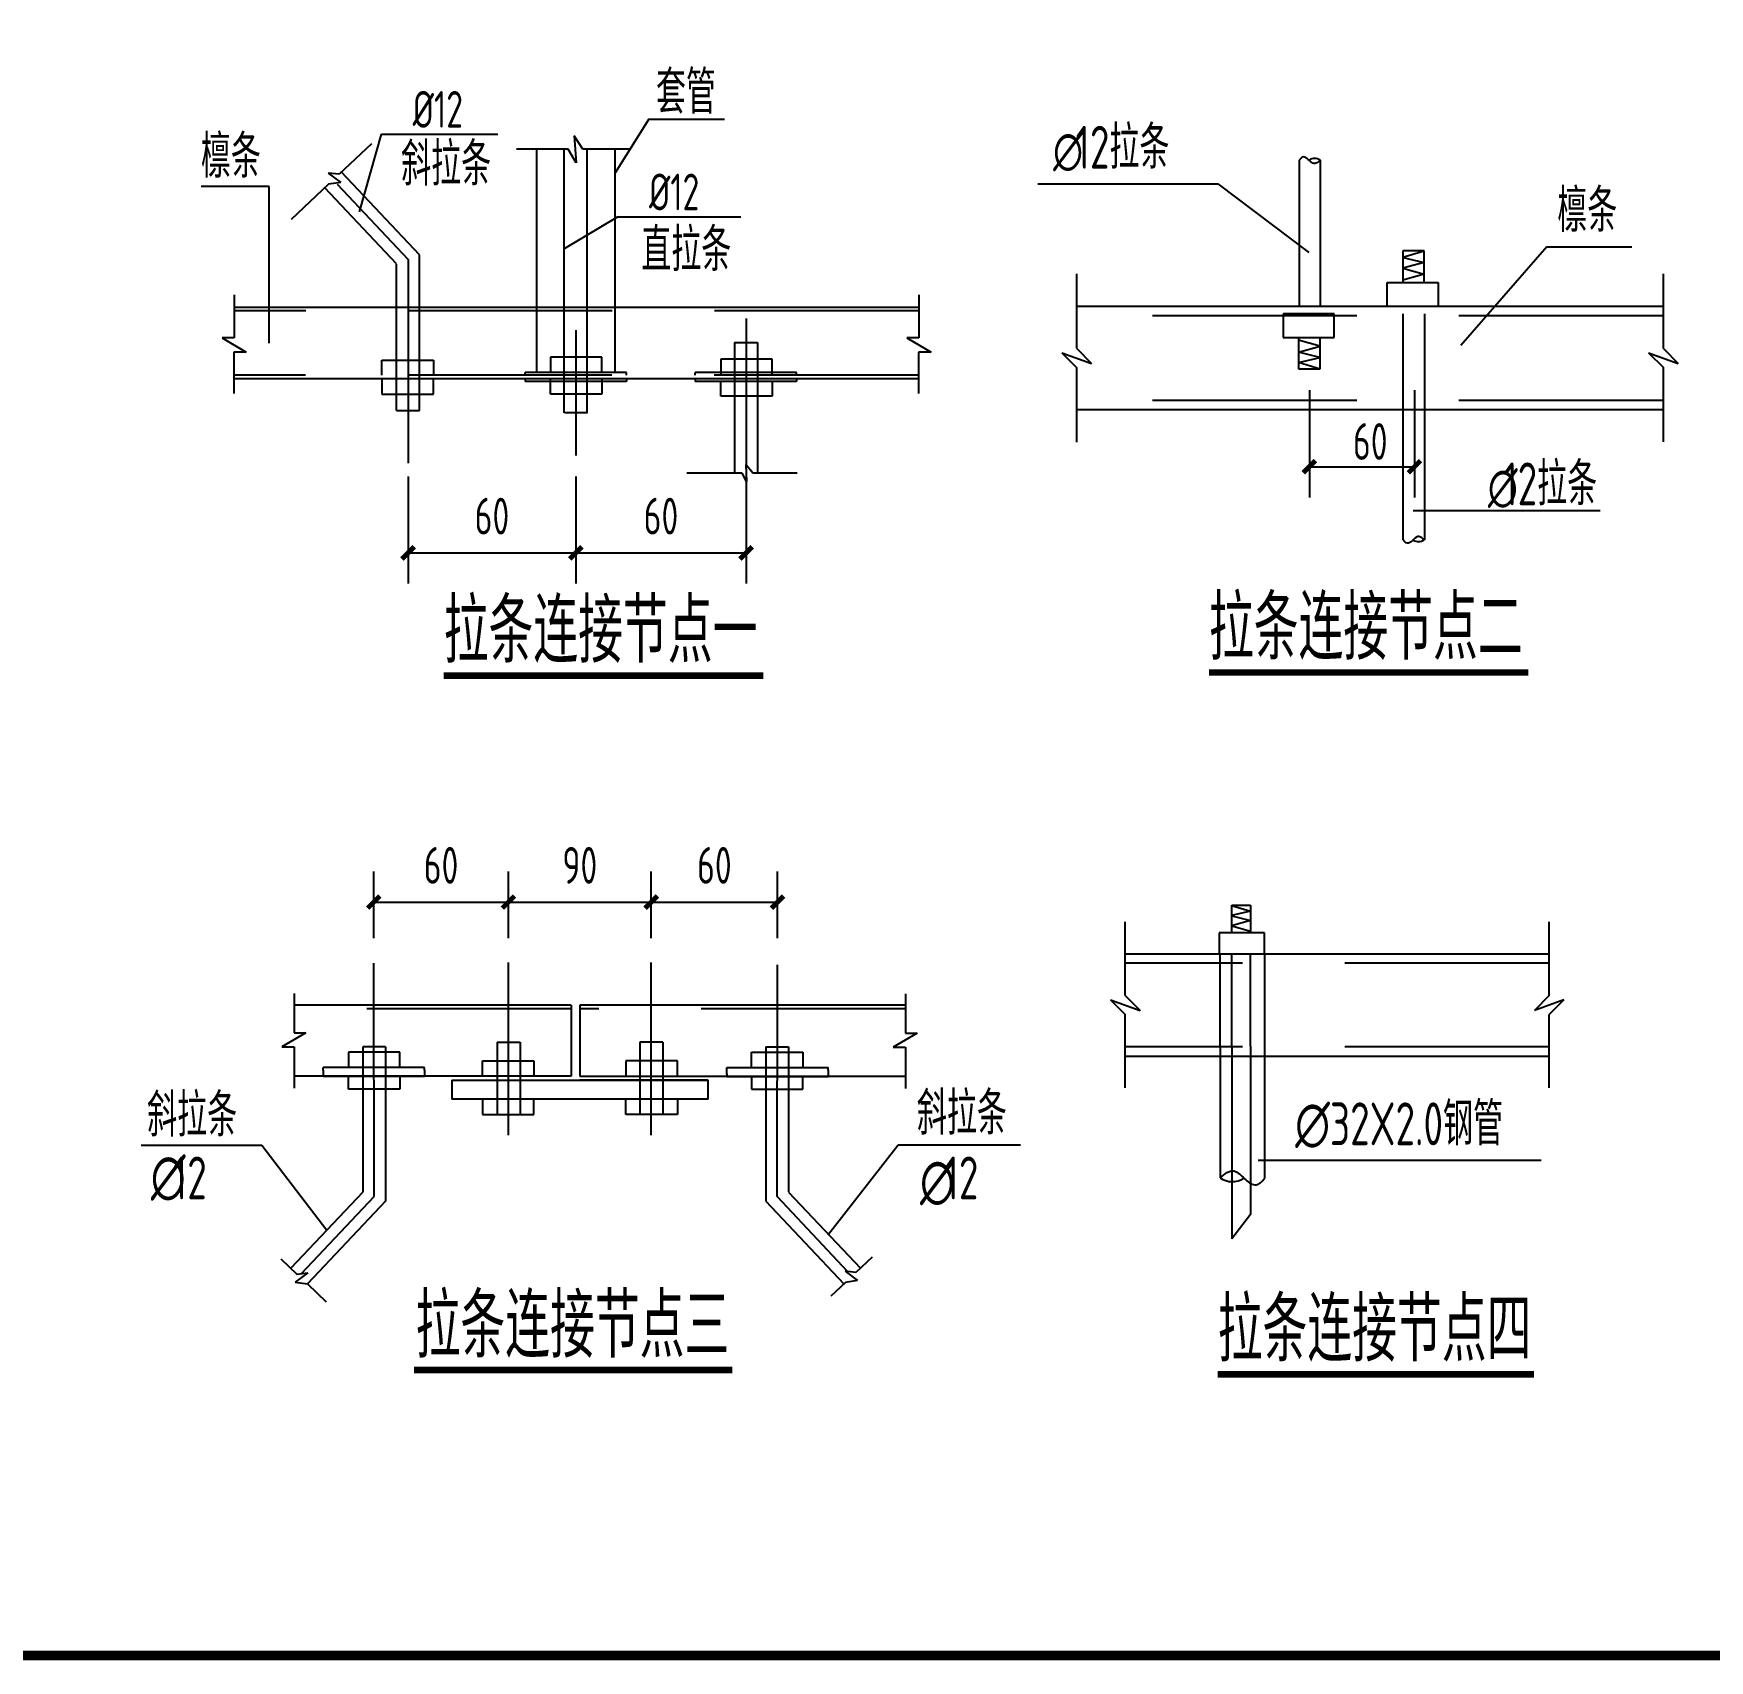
# Model space of a CAD drawing. Extents: x 712773 to 1022356, y -298958 to 209542.
# Drawn here: x 917492 to 943530, y -234533 to -209261 of the extents above; entities that cross this region are included whole.
import ezdxf

# ---------------------------------------------------------------- set-up
doc = ezdxf.new("R2010")
doc.units = 0
doc.header["$LTSCALE"] = 500
doc.header["$MEASUREMENT"] = 0
doc.linetypes.add('DASHED2', pattern=[9.525, 6.35, -3.175])
doc.layers.get('0').update_dxf_attribs({"linetype": 'CONTINUOUS'})
doc.layers.add('0.25', color=4, linetype='CONTINUOUS', lineweight=25)
for name, color, linetype in [('1', 8, 'CONTINUOUS'), ('7', 1, 'CONTINUOUS'), ('AXIS', 3, 'CONTINUOUS'), ('DIM_SYMB', 3, 'CONTINUOUS'), ('PUB_DIM', 3, 'CONTINUOUS'), ('PUB_TEXT', 7, 'CONTINUOUS'), ('T-TK', 157, 'CONTINUOUS'), ('照明平面标注层', 111, 'CONTINUOUS')]:
    doc.layers.add(name, color=color, linetype=linetype)
doc.styles.add('TSSD_Label', font='Tssdeng.shx', dxfattribs={"width": 0.7, "bigfont": 'hztxt.shx'})
doc.styles.add('TSSD_Rein', font='tssdeng.shx', dxfattribs={"width": 0.7, "bigfont": 'hztxt.shx'})

# ---------------------------------------------------------------- blocks, each defined once
blk = doc.blocks.new('A1E图框')
at = {"layer": 'T-TK', "const_width": 100}
blk.add_lwpolyline([(37300, -83100), (117900, -83100), (117900, -25700), (37300, -25700)], close=True, dxfattribs=at)
blk = doc.blocks.new('_ArchTick')
at = {"color": 0, "linetype": 'ByBlock', "const_width": 0.4}
blk.add_lwpolyline([(-0.5, -0.5), (0.5, 0.5)], dxfattribs=at)

msp = doc.modelspace()

# ---------------------------------------------------------------- linework, layer by layer
for p, q in [((939096.1, -212639.3, 1354.3), (938763.8, -212741.7, 1354.3)), ((938763.8, -212741.7, 1354.3), (939096.1, -212818.5, 1354.3)), ((939095.1, -212818.8, 1354.3), (938763.8, -212903.8, 1354.3)), ((938763.8, -212903.8, 1354.3), (939096.1, -212997.7, 1354.3)), ((938523.3, -213129.8, 1354.3), (939316.6, -213129.8, 1354.3)), ((938523.3, -213498.6, 1354.3), (938523.3, -213129.8, 1354.3)), ((939095.1, -212998, 1354.3), (938763.8, -213091.5, 1354.3)), ((939316.6, -213129.8, 1354.3), (939316.6, -213498.6, 1354.3)), ((939316.6, -213498.6, 1354.3), (938523.3, -213498.6, 1354.3)), ((936906.5, -213614.4, 1354.3), (936906.5, -213983.3, 1354.3)), ((937699.8, -213614.4, 1354.3), (936906.5, -213614.4, 1354.3)), ((937699.8, -213983.3, 1354.3), (937699.8, -213614.4, 1354.3)), ((925918.4, -213869.2, -1354.3), (925918.4, -215813.3, -1354.3)), ((936906.5, -213983.3, 1354.3), (937699.8, -213983.3, 1354.3)), ((937478.3, -214115.1, 1354.3), (937147, -214021.6, 1354.3)), ((926323.3, -214289.6, -1354.3), (925525.2, -214289.6, -1354.3)), ((925525.2, -214289.6, -1354.3), (925525.2, -214527.3, -1354.3)), ((926323.3, -214527.3, -1354.3), (926323.3, -214289.6, -1354.3)), ((937147, -214209.3, 1354.3), (937479.3, -214115.4, 1354.3)), ((937478.3, -214294.3, 1354.3), (937147, -214209.3, 1354.3)), ((922905.5, -214569.8, -1354.3), (922905.5, -214332.2, -1354.3)), ((922905.5, -214332.2, -1354.3), (923703.6, -214332.2, -1354.3)), ((923703.6, -214332.2, -1354.3), (923703.6, -214569.8, -1354.3)), ((925131.7, -214569.8, -1354.3), (925131.7, -214527.3, -1354.3)), ((926705, -214527.3, -1354.3), (925131.7, -214527.3, -1354.3)), ((926705, -214569.8, -1354.3), (926705, -214527.3, -1354.3)), ((927773.2, -214569.8, -1354.3), (927773.2, -214527.3, -1354.3)), ((929346.4, -214527.3, -1354.3), (927773.2, -214527.3, -1354.3)), ((928168, -214319.9, -1354.3), (928168, -214557.6, -1354.3)), ((928966.2, -214319.9, -1354.3), (928168, -214319.9, -1354.3)), ((928966.2, -214557.6, -1354.3), (928966.2, -214319.9, -1354.3)), ((929346.4, -214569.8, -1354.3), (929346.4, -214527.3, -1354.3)), ((937147, -214371.4, 1354.3), (937479.3, -214294.6, 1354.3)), ((937479.3, -214473.7, 1354.3), (937147, -214371.4, 1354.3)), ((922905.5, -214625.3, -1354.3), (922905.5, -214862.9, -1354.3)), ((923703.6, -214862.9, -1354.3), (923703.6, -214625.3, -1354.3)), ((925131.7, -214625.3, -1354.3), (925131.7, -214667.8, -1354.3)), ((926705, -214667.8, -1354.3), (925131.7, -214667.8, -1354.3)), ((925525.2, -214862.9, -1354.3), (925525.2, -214625.3, -1354.3)), ((926323.3, -214625.3, -1354.3), (926323.3, -214862.9, -1354.3)), ((926705, -214625.3, -1354.3), (926705, -214667.8, -1354.3)), ((927773.2, -214625.3, -1354.3), (927773.2, -214667.8, -1354.3)), ((929346.4, -214667.8, -1354.3), (927773.2, -214667.8, -1354.3)), ((928168, -214893.2, -1354.3), (928168, -214655.6, -1354.3)), ((928966.2, -214655.6, -1354.3), (928966.2, -214893.2, -1354.3)), ((929346.4, -214625.3, -1354.3), (929346.4, -214667.8, -1354.3)), ((922905.5, -214862.9, -1354.3), (923703.6, -214862.9, -1354.3)), ((926323.3, -214862.9, -1354.3), (925525.2, -214862.9, -1354.3)), ((928966.2, -214893.2, -1354.3), (928168, -214893.2, -1354.3)), ((923132.9, -215117.9, -1354.3), (923488, -215117.9, -1354.3)), ((926095.9, -215152, -1354.3), (925740.8, -215152, -1354.3)), ((935909.8, -223557.2, 2675.1), (936614.9, -223557.2, 2675.1)), ((924696.1, -224929.2), (924696.1, -226052.3)), ((924696.1, -224929.2), (925051.1, -224929.2)), ((925051.1, -224929.2), (925051.1, -226052.3)), ((927266.8, -224929.2), (926911.8, -224929.2)), ((926911.8, -224929.2), (926911.8, -226052.3)), ((927266.8, -224929.2), (927266.8, -226052.3)), ((922384, -225084.1), (922384, -225321.7)), ((923182.1, -225084.1), (922384, -225084.1)), ((923182.1, -225321.7), (923182.1, -225084.1)), ((924468.6, -225455.9), (924468.6, -225218.3)), ((924468.6, -225218.3), (925266.8, -225218.3)), ((925266.8, -225218.3), (925266.8, -225455.9)), ((927494.2, -225218.3), (926696.1, -225218.3)), ((926696.1, -225218.3), (926696.1, -225455.9)), ((927494.2, -225455.9), (927494.2, -225218.3)), ((928645.3, -225321.7), (928645.3, -225084.1)), ((928645.3, -225084.1), (929443.4, -225084.1)), ((929443.4, -225084.1), (929443.4, -225321.7)), ((923563.8, -225321.7), (921990.6, -225321.7)), ((921990.6, -225364.2), (921990.6, -225321.7)), ((921990.6, -225364.2), (921990.6, -225462.2)), ((923563.8, -225462.2), (921990.6, -225462.2)), ((922384, -225657.4), (922384, -225457.6)), ((923182.1, -225462.2), (923182.1, -225657.4)), ((923563.8, -225364.2), (923563.8, -225321.7)), ((923563.8, -225364.2), (923563.8, -225462.2)), ((928263.6, -225426.9), (928263.6, -225321.7)), ((928263.6, -225321.7), (929836.9, -225321.7)), ((928263.6, -225419.7), (928263.6, -225462.2)), ((928263.6, -225462.2), (929836.9, -225462.2)), ((928645.3, -225462.2), (928645.3, -225657.4)), ((929443.4, -225657.4), (929443.4, -225462.2)), ((929836.9, -225364.2), (929836.9, -225321.7)), ((929836.9, -225364.2), (929836.9, -225462.2)), ((923182.1, -225657.4), (922384, -225657.4)), ((923988.8, -225517.7), (927974, -225517.7)), ((923988.8, -225517.7), (923988.8, -225814.6)), ((927974, -225517.7), (925981.4, -225517.7)), ((927974, -225814.6), (927974, -225517.7)), ((928645.3, -225657.4), (929443.4, -225657.4)), ((927974, -225814.6), (923988.8, -225814.6)), ((924468.6, -225814.6), (924468.6, -226052.3)), ((925266.8, -226052.3), (925266.8, -225814.6)), ((926696.1, -226052.3), (926696.1, -225814.6)), ((927494.2, -225814.6), (927494.2, -226052.3)), ((924468.6, -226052.3), (925266.8, -226052.3)), ((927494.2, -226052.3), (926696.1, -226052.3)), ((936400.5, -227602.7, 2675.1), (936106.7, -227981.4, 2675.1))]:
    msp.add_line(p, q)
at = {"color": 151, "linetype": 'DASHED2'}
for p, q in [((931245.3, -213570.9, -1354.3), (920602.5, -213570.9, -1354.3)), ((942812.9, -213646.5, 1354.3), (933698.9, -213646.5, 1354.3)), ((931241, -214569.8, -1354.3), (920602.5, -214569.8, -1354.3)), ((942812.9, -214960.4, 1354.3), (933698.9, -214960.4, 1354.3)), ((925846, -224408.3), (921539.1, -224408.3)), ((931037.1, -224408.3), (925981.4, -224408.3))]:
    msp.add_line(p, q, dxfattribs=at)
at = {"color": 151, "linetype": 'Continuous'}
msp.add_line((931241, -214625.3, -1354.3), (920602.5, -214625.3, -1354.3), dxfattribs=at)
at = {"color": 3}
for p, q in [((936105.8, -222803.9, 2675.1), (936401.1, -222894.9, 2675.1)), ((934454.1, -224205.7, 2675.1), (934454.1, -223060.1, 2675.1)), ((936401.1, -222894.9, 2675.1), (936105.8, -222963.2, 2675.1)), ((936401.1, -223039, 2675.1), (936105.8, -223122.4, 2675.1)), ((936106.7, -222963.4, 2675.1), (936401.1, -223039, 2675.1)), ((936106.7, -223122.7, 2675.1), (936401.1, -223205.8, 2675.1)), ((941038.6, -224205.7, 2675.1), (941038.6, -223060.1, 2675.1)), ((934454.1, -225639.9, 2675.1), (934454.1, -224499.7, 2675.1)), ((941038.6, -225639.9, 2675.1), (941038.6, -224499.7, 2675.1))]:
    msp.add_line(p, q, dxfattribs=at)
at = {"color": 3, "linetype": 'DASHED2'}
for p, q in [((941038.6, -223703.2, 2675.1), (934454.1, -223703.2, 2675.1)), ((941038.6, -225000.9, 2675.1), (934454.1, -225000.9, 2675.1))]:
    msp.add_line(p, q, dxfattribs=at)
at = {"color": 3, "linetype": 'ByBlock'}
for p, q in [((934225.1, -224270.7, 2675.1), (934454.1, -224499.7, 2675.1)), ((934225.1, -224270.7, 2675.1), (934683.1, -224434.7, 2675.1)), ((934454.1, -224205.7, 2675.1), (934683.1, -224434.7, 2675.1)), ((941038.6, -224205.7, 2675.1), (940809.5, -224434.7, 2675.1)), ((941267.6, -224270.7, 2675.1), (940809.5, -224434.7, 2675.1)), ((941267.6, -224270.7, 2675.1), (941038.6, -224499.7, 2675.1))]:
    msp.add_line(p, q, dxfattribs=at)
at = {"color": 3}
for centre, start, end in [((937392.9, -211356.8, 1354.3), 54.9983, 122.5512), ((939009.7, -216998.8, 1354.3), 237.4488, 305.0017)]:
    msp.add_arc(centre, 155.2, start, end, dxfattribs=at)
msp.add_arc((936116.6, -226764.4, 2675.1), 330.5, 234.9983, 302.5512)
for points in [[(937484, -211227.8, 1354.3), (937470, -211237.6, 1354.3), (937421.7, -211284.4, 1354.3), (937356.8, -211281, 1354.3), (937303.3, -211216.7, 1354.3), (937216.5, -211155.5, 1354.3), (937174.2, -211205.3, 1354.3), (937153.3, -211230, 1354.3)], [(939100.8, -217127.8, 1354.3), (939086.8, -217118, 1354.3), (939038.5, -217071.3, 1354.3), (938973.5, -217074.7, 1354.3), (938920.1, -217138.9, 1354.3), (938833.2, -217200.1, 1354.3), (938791, -217150.3, 1354.3), (938770.1, -217125.6, 1354.3)]]:
    msp.add_open_spline(points, degree=3, knots=[0.07451435, 0.07451435, 0.07451435, 0.07451435, 0.1739593, 0.31200117, 0.51785787, 0.70531011, 0.88975438, 0.88975438, 0.88975438, 0.88975438], dxfattribs=at)
msp.add_open_spline([(935929.1, -227034.3, 2675.1), (935958.5, -227012.4, 2675.1), (936057.4, -226918.8, 2675.1), (936193.5, -226925.9, 2675.1), (936307.3, -227062.7, 2675.1), (936491, -227192.1, 2675.1), (936580.2, -227089.2, 2675.1), (936623.9, -227037.7, 2675.1)], degree=3, knots=[0.08149355, 0.08149355, 0.08149355, 0.08149355, 0.1739593, 0.31200117, 0.51785787, 0.70531011, 0.88585628, 0.88585628, 0.88585628, 0.88585628])
at = {"layer": '0.25'}
for p, q in [((936106.7, -222802.5, 2675.1), (936400.5, -222802.5, 2675.1)), ((936106.7, -223239.9, 2675.1), (936106.7, -222802.5, 2675.1)), ((936400.5, -222802.5, 2675.1), (936400.5, -223239.9, 2675.1)), ((936614.9, -223229.3, 2675.1), (935909.8, -223229.3, 2675.1)), ((935909.8, -223229.3, 2675.1), (935909.8, -223557.2, 2675.1)), ((936614.9, -223557.2, 2675.1), (936614.9, -223229.3, 2675.1)), ((934454.1, -223557.2, 2675.1), (941038.6, -223557.2, 2675.1)), ((935929.1, -224988, 2675.1), (935929.1, -223557.2, 2675.1)), ((936106.7, -224988, 2675.1), (936106.7, -223557.2, 2675.1)), ((936400.5, -224988, 2675.1), (936400.5, -223557.2, 2675.1)), ((936623.9, -224988, 2675.1), (936623.9, -223557.2, 2675.1)), ((934454.1, -225147, 2675.1), (941038.6, -225147, 2675.1)), ((935929.1, -224988, 2675.1), (935929.1, -227034.3, 2675.1)), ((936106.7, -224988, 2675.1), (936106.7, -227981.4, 2675.1)), ((936400.5, -224988, 2675.1), (936400.5, -227602.7, 2675.1)), ((936623.9, -227037.7, 2675.1), (936623.9, -224988, 2675.1))]:
    msp.add_line(p, q, dxfattribs=at)
at = {"layer": '1', "lineweight": -2}
for p, q in [((942812.9, -213498.6, 1354.3), (933698.9, -213498.6, 1354.3)), ((931245.3, -213515.8, -1354.3), (920602.5, -213515.8, -1354.3)), ((942812.9, -215108.3, 1354.3), (933698.9, -215108.3, 1354.3)), ((925846, -224352.8), (921539.1, -224352.8)), ((925846, -224352.8), (925846, -225457.6)), ((925846, -224352.8), (925846, -225457.6)), ((925981.4, -224352.8), (925981.4, -225457.6)), ((925981.4, -224352.8), (925981.4, -225457.6)), ((931037.1, -224352.8), (925981.4, -224352.8)), ((925846, -225457.6), (921543.4, -225457.6)), ((931041.3, -225462.2), (925981.4, -225462.2))]:
    msp.add_line(p, q, dxfattribs=at)
at = {"layer": '7', "color": 3, "lineweight": -2}
for p, q in [((925309.6, -214527.3, -1354.3), (925309.6, -211058.5, -1354.3)), ((925736.5, -215109.5, -1354.3), (925736.5, -211058.5, -1354.3)), ((925736.5, -215152, -1354.3), (925736.5, -211128.3, -1354.3)), ((926091.6, -215109.5, -1354.3), (926091.6, -211058.5, -1354.3)), ((926091.6, -215152, -1354.3), (926091.6, -211128.3, -1354.3)), ((926527.1, -214527.3, -1354.3), (926527.1, -211058.5, -1354.3)), ((923488, -212699.1, -1354.3), (922274.5, -211412.4, -1354.3)), ((937153.4, -211229.9, 1354.3), (937153.4, -213498.6, 1354.3)), ((937483.9, -213498.6, 1354.3), (937483.9, -211227.9, 1354.3)), ((923132.9, -212840.1, -1354.3), (922016.7, -211656.5, -1354.3)), ((922208.6, -211601.4, -1354.3), (923310.4, -212769.6, -1354.3)), ((923488, -215117.9, -1354.3), (923488, -212699.1, -1354.3)), ((938764.5, -212637.8, 1354.3), (938764.5, -213129.8, 1354.3)), ((939095.1, -212637.8, 1354.3), (938764.5, -212637.8, 1354.3)), ((939095.1, -213129.8, 1354.3), (939095.1, -212637.8, 1354.3)), ((923132.9, -215117.9, -1354.3), (923132.9, -212842.5, -1354.3)), ((923310.4, -212769.6, -1354.3), (923310.4, -215934, -1354.3)), ((928561.8, -213688.5, -1354.3), (928561.8, -215958.8, -1354.3)), ((938770.1, -217125.7, 1354.3), (938770.1, -213614.4, 1354.3)), ((939100.7, -213614.4, 1354.3), (939100.7, -217127.7, 1354.3)), ((937147.8, -214475.3, 1354.3), (937147.8, -213983.3, 1354.3)), ((937478.3, -213983.3, 1354.3), (937478.3, -214475.3, 1354.3)), ((928383.7, -214060.5, -1354.3), (928383.7, -216087.2, -1354.3)), ((928738.7, -214066.4, -1354.3), (928383.7, -214066.4, -1354.3)), ((928738.7, -214060.5, -1354.3), (928738.7, -216087.2, -1354.3)), ((937478.3, -214475.3, 1354.3), (937147.8, -214475.3, 1354.3)), ((922783.1, -227327.4), (922777.2, -223700.7)), ((924869.1, -226374.8), (924869.1, -223692.1)), ((927089.3, -226374.8), (927089.3, -223692.1)), ((929044.4, -227327.4), (929050.3, -223727.5)), ((922605.6, -224999.2), (922605.6, -227254.6)), ((922960.6, -224999.2), (922605.6, -224999.2)), ((922960.6, -224999.2), (922960.6, -227397.9)), ((928866.9, -224999.2), (928866.9, -227397.9)), ((928866.9, -224999.2), (929221.9, -224999.2)), ((929221.9, -224999.2), (929221.9, -227254.6)), ((922605.6, -227256.9), (921489.3, -228440.6)), ((929221.9, -227256.9), (930338.1, -228440.6)), ((921655.5, -228522.9), (922783.1, -227327.4)), ((922960.6, -227397.9), (921747.1, -228684.7)), ((928866.9, -227397.9), (930080.3, -228684.7)), ((930144, -228493.3), (929044.4, -227327.4))]:
    msp.add_line(p, q, dxfattribs=at)
at = {"layer": 'AXIS'}
for p, q in [((927053.4, -210591.9, -1354.3), (926527.1, -211422.7, -1354.3)), ((927053.4, -210591.9, -1354.3), (928226.4, -210591.9, -1354.3)), ((922553.9, -212032.7, -1354.3), (922898.8, -210822.8, -1354.3)), ((922898.8, -210822.8, -1354.3), (924707.9, -210822.8, -1354.3)), ((925889, -210850.9, -1354.3), (925923.8, -211269.1, -1354.3)), ((926024.8, -211058.5, -1354.3), (925889, -210850.9, -1354.3)), ((922741.7, -210972.7, -1354.3), (922240.1, -211445.8, -1354.3)), ((925799.8, -211058.5, -1354.3), (924997.9, -211058.5, -1354.3)), ((925923.8, -211269.1, -1354.3), (925799.8, -211058.5, -1354.3)), ((926753.5, -211058.5, -1354.3), (926024.8, -211058.5, -1354.3)), ((922071.4, -211428.1, -1354.3), (922265.5, -211572.8, -1354.3)), ((922240.1, -211445.8, -1354.3), (922071.4, -211428.1, -1354.3)), ((921151.2, -211636.6, -1354.3), (920094.4, -211636.6, -1354.3)), ((921151.2, -214068.1, -1354.3), (921151.2, -211636.6, -1354.3)), ((922076.6, -211600, -1354.3), (921493, -212150.4, -1354.3)), ((922265.5, -211572.8, -1354.3), (922076.6, -211600, -1354.3)), ((933096.3, -211594.7, -1354.3), (935890.1, -211594.7, -1354.3)), ((935890.1, -211594.7, -1354.3), (937304.7, -212660.1, -1354.3)), ((926570.4, -212105.8, -1354.3), (925736.5, -212607.3, -1354.3)), ((926570.4, -212105.8, -1354.3), (928481.2, -212105.8, -1354.3)), ((941002.6, -212575.5, -1354.3), (939668, -214104.5, -1354.3)), ((941002.6, -212575.5, -1354.3), (942325.1, -212575.5, -1354.3)), ((933698.9, -214155.3, 1354.3), (933698.9, -212995.3, 1354.3)), ((942812.9, -214152.4, 1354.3), (942812.9, -212992.5, 1354.3)), ((920606.7, -213318.7, -1354.3), (920606.7, -213990.3, -1354.3)), ((931245.3, -213318.7, -1354.3), (931245.3, -213990.3, -1354.3)), ((920606.7, -213990.3, -1354.3), (920421.9, -213990.3, -1354.3)), ((920421.9, -213990.3, -1354.3), (920797.6, -214208.3, -1354.3)), ((931060.5, -213990.3, -1354.3), (931436.1, -214208.3, -1354.3)), ((931245.3, -213990.3, -1354.3), (931060.5, -213990.3, -1354.3)), ((920797.6, -214208.3, -1354.3), (920602.5, -214208.3, -1354.3)), ((920602.5, -214208.3, -1354.3), (920602.5, -214850.1, -1354.3)), ((931241, -214208.3, -1354.3), (931241, -214850.1, -1354.3)), ((931436.1, -214208.3, -1354.3), (931241, -214208.3, -1354.3)), ((933467.1, -214221.1, 1354.3), (933698.9, -214453, 1354.3)), ((933467.1, -214221.1, 1354.3), (933930.8, -214387.1, 1354.3)), ((933698.9, -214155.3, 1354.3), (933930.8, -214387.1, 1354.3)), ((942581, -214218.3, 1354.3), (943044.8, -214384.3, 1354.3)), ((942581, -214218.3, 1354.3), (942812.9, -214450.1, 1354.3)), ((942812.9, -214152.4, 1354.3), (943044.8, -214384.3, 1354.3)), ((933698.9, -215607.4, 1354.3), (933698.9, -214453, 1354.3)), ((942812.9, -215604.5, 1354.3), (942812.9, -214450.1, 1354.3)), ((928499.8, -216087.5, -1354.3), (927641.6, -216087.5, -1354.3)), ((928566.3, -216221.7, -1354.3), (928499.8, -216087.5, -1354.3)), ((928668.5, -216087.5, -1354.3), (928557.2, -215953.3, -1354.3)), ((928557.2, -215953.3, -1354.3), (928566.3, -216221.7, -1354.3)), ((929358, -216087.5, -1354.3), (928668.5, -216087.5, -1354.3)), ((938926.1, -216668, -1354.3), (941830.3, -216668, -1354.3)), ((921539.1, -224172.6, 0), (921539.1, -224784.5, 0)), ((931037.1, -224177.2, 0), (931037.1, -224789.2, 0)), ((921723.9, -224784.5, 0), (921348.3, -225002.6, 0)), ((921539.1, -224784.5, 0), (921723.9, -224784.5, 0)), ((931221.9, -224789.2, 0), (930846.3, -225007.2, 0)), ((931037.1, -224789.2, 0), (931221.9, -224789.2, 0)), ((921348.3, -225002.6, 0), (921543.4, -225002.6, 0)), ((921543.4, -225002.6, 0), (921543.4, -225644.3, 0)), ((930846.3, -225007.2, 0), (931041.3, -225007.2, 0)), ((931041.3, -225007.2, 0), (931041.3, -225649, 0)), ((919164.8, -226527.7), (921038, -226529.4)), ((921038, -226529.4), (922047.4, -227848.7)), ((930924.9, -226529.4), (929843.7, -227916.3)), ((932827.4, -226529.4), (930924.9, -226529.4)), ((936516.4, -226760.1), (940912.8, -226760.1)), ((921332.8, -228294), (921583.6, -228530.5)), ((930520, -228269.1), (930269.1, -228505.6)), ((921752.3, -228512.8), (921558.2, -228657.5)), ((921583.6, -228530.5), (921752.3, -228512.8)), ((930269.1, -228505.6), (930100.5, -228487.9)), ((930100.5, -228487.9), (930294.5, -228632.6)), ((921558.2, -228657.5), (921747.1, -228684.7)), ((921747.1, -228684.7), (922038.9, -228959.9)), ((930105.6, -228659.8), (929876.5, -228875.9)), ((930294.5, -228632.6), (930105.6, -228659.8))]:
    msp.add_line(p, q, dxfattribs=at)
at = {"layer": 'DIM_SYMB', "const_width": 99.5}
for points in [[(923864.5, -219235.1), (928828, -219235.1)], [(935752.7, -219187.7), (940716.2, -219187.7)], [(923403.6, -230020.2), (928350.7, -230020.2)], [(935889.8, -230088.4), (940804, -230088.4)]]:
    msp.add_lwpolyline(points, dxfattribs=at)
at = {"layer": 'PUB_DIM'}
for p, q in [((937313, -214803.2, 1354.3), (937313, -216465.6, 1354.3)), ((937313, -214803.2, 1354.3), (937313, -216465.6, 1354.3)), ((938945.8, -214803.2, 1354.3), (938945.8, -216465.6, 1354.3)), ((937313, -215990, 1354.3), (938945.8, -215990, 1354.3)), ((923310.4, -216141.1, -1354.3), (923310.4, -217803.5, -1354.3)), ((925918.4, -216141.1, -1354.3), (925918.4, -217803.5, -1354.3)), ((925918.4, -216141.1, -1354.3), (925918.4, -217803.5, -1354.3)), ((928561.8, -216141.1, -1354.3), (928561.8, -217803.5, -1354.3)), ((923310.4, -217328, -1354.3), (925918.4, -217328, -1354.3)), ((925918.4, -217328, -1354.3), (928561.8, -217328, -1354.3)), ((922777.2, -223314.4), (922777.2, -222276.9)), ((924869.1, -223314.4), (924869.1, -222276.9)), ((924869.1, -223314.4), (924869.1, -222276.9)), ((927089.3, -223314.4), (927089.3, -222276.9)), ((927089.3, -223314.4), (927089.3, -222276.9)), ((929050, -223314.4), (929050, -222276.9)), ((922777.2, -222752.5), (924869.1, -222752.5)), ((924869.1, -222752.5), (927089.3, -222752.5)), ((927089.3, -222752.5), (929050, -222752.5))]:
    msp.add_line(p, q, dxfattribs=at)

# ---------------------------------------------------------------- block references
at = {"layer": 'PUB_DIM', "xscale": 190.2326791081215, "yscale": 190.2326791081215, "zscale": 190.2326791081215, "rotation": 180}
for p in [(937313, -215990, 1354.3), (923310.4, -217328, -1354.3), (925918.4, -217328, -1354.3), (922777.2, -222752.5), (924869.1, -222752.5), (927089.3, -222752.5)]:
    msp.add_blockref('_ArchTick', p, dxfattribs=at)
at = {"layer": 'PUB_DIM', "xscale": 190.2326791081215, "yscale": 190.2326791081215, "zscale": 190.2326791081215}
for p in [(937313, -215990, 1354.3), (938945.8, -215990, 1354.3), (925918.4, -217328, -1354.3), (928561.8, -217328, -1354.3), (924869.1, -222752.5), (927089.3, -222752.5), (929050, -222752.5)]:
    msp.add_blockref('_ArchTick', p, dxfattribs=at)
at = {"layer": '照明平面标注层', "xscale": 1.5, "yscale": 1.5, "zscale": 1.5}
msp.add_blockref('A1E图框', (844005.8, -109807.5), dxfattribs=at)

# ---------------------------------------------------------------- texts
at = {"style": 'TSSD_Label', "width": 0.7}
for s, height, p in [('套管', 665.81, (927161.7, -210505.5, -1354.3)), ('%%C12', 570.7, (923383.3, -210724.4, -1354.3)), ('12拉条', 665.81, (933681.2, -211361.4, -1354.3)), ('檩条', 665.81, (920092, -211502.9, -1354.3)), ('斜拉条', 665.81, (923203, -211620.9, -1354.3)), ('∅', 570.7, (933332.5, -211365.6, 1354.3)), ('%%C12', 570.7, (927054.8, -212007.3, -1354.3)), ('檩条', 665.81, (941165, -212342.1, -1354.3)), ('直拉条', 665.81, (926933.9, -212952, -1354.3)), ('12拉条', 665.81, (940326.6, -216589.6, -1354.3)), ('∅', 570.7, (940088, -216593.9, 1354.3)), ('斜拉条', 665.81, (919257, -226393.2)), ('斜拉条', 665.81, (931216.3, -226365.4)), ('∅32X2.0钢管', 665.81, (937092.9, -226529.6)), ('∅', 665.8, (919314.5, -227349.2, 2708.6)), ('12', 665.81, (919657.3, -227370.3)), ('∅', 665.8, (931265, -227420.1, 2708.6)), ('12', 665.81, (931645.4, -227370.3))]:
    msp.add_text(s, height=height, dxfattribs=at).set_placement(p)
at = {"layer": 'PUB_DIM', "color": 7, "char_height": 570.7, "attachment_point": 5, "style": 'TSSD_Rein'}
for s, insert in [('\\A1;60', (938259.8, -215598, 1354.3)), ('\\A1;60', (924614.4, -216757.3, -1354.3)), ('\\A1;60', (927240.1, -216757.3, -1354.3)), ('\\A1;60', (923823.1, -222181.8)), ('\\A1;90', (925979.2, -222181.8)), ('\\A1;60', (928069.6, -222181.8))]:
    msp.add_mtext(s, dxfattribs=dict(at, insert=insert))
at = {"layer": 'PUB_TEXT', "style": 'TSSD_Rein', "width": 0.7}
for s, p in [('拉条连接节点一', (923864.5, -219036.2)), ('拉条连接节点二', (935752.7, -218988.7)), ('拉条连接节点三', (923427.1, -229830.4)), ('拉条连接节点四', (935889.8, -229889.5))]:
    msp.add_text(s, height=994.75, dxfattribs=at).set_placement(p)

doc.saveas('drawing.dxf')
